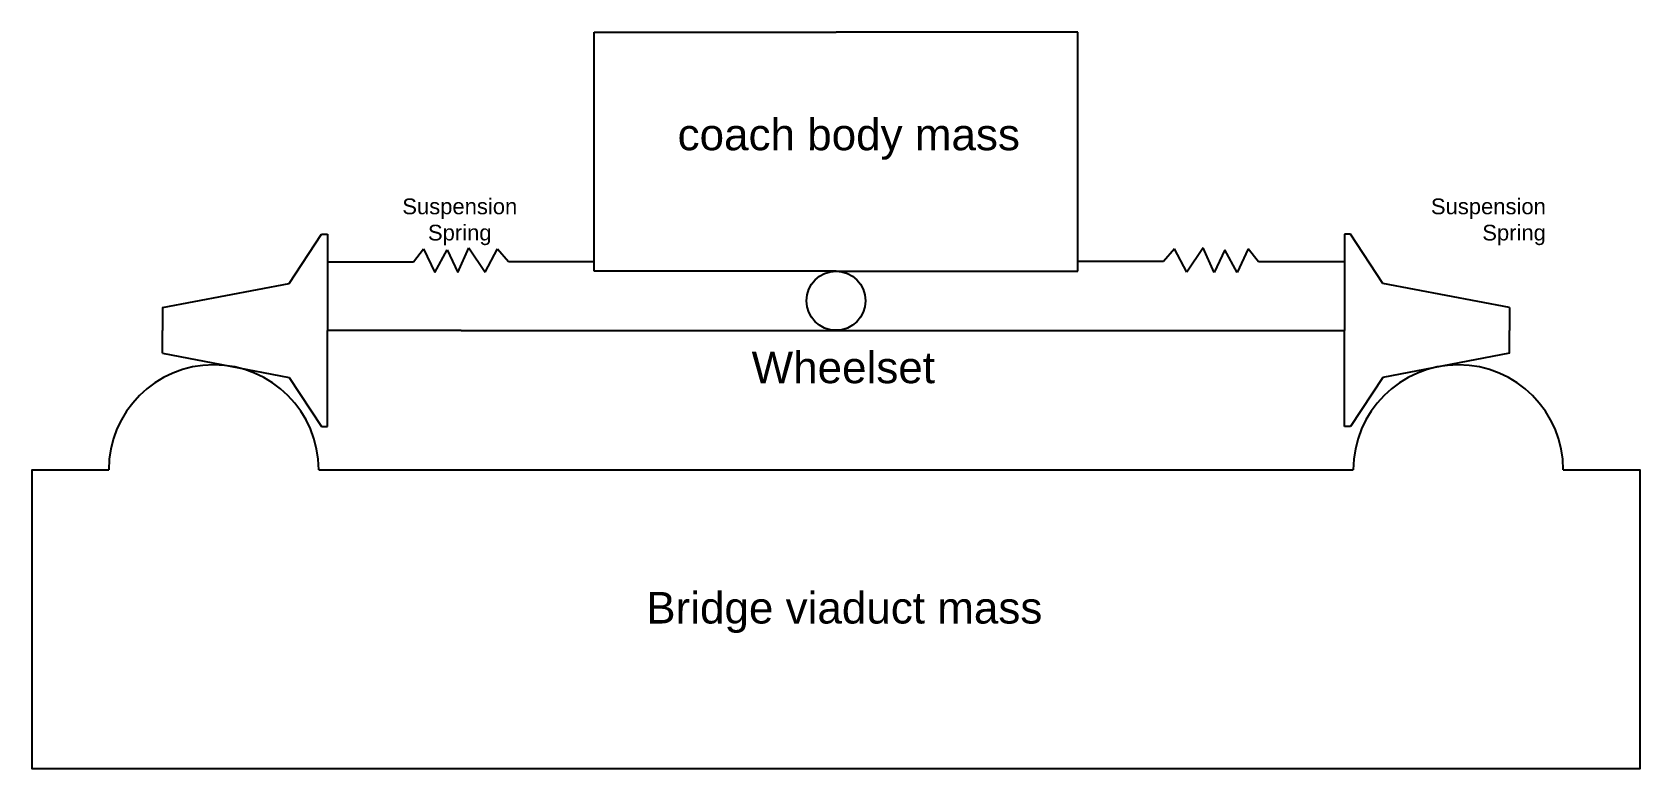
# Model space of a CAD drawing. Header units: inches. Extents: x 5 to 35.6, y 19.3 to 33.4.
import ezdxf

# ---------------------------------------------------------------- set-up
doc = ezdxf.new("R2010")
doc.units = ezdxf.units.IN
doc.header["$MEASUREMENT"] = 0
doc.styles.get("Standard").update_dxf_attribs({"font": 'Arial Regular.ttf'})

msp = doc.modelspace()

# ---------------------------------------------------------------- linework, layer by layer
for p, q in [((15.675, 28.811), (15.675, 33.364)), ((15.675, 33.364), (20.283, 33.364)), ((24.891, 33.364), (20.283, 33.364)), ((24.891, 28.811), (24.891, 33.364)), ((9.863, 28.58), (10.481, 29.516)), ((10.481, 29.516), (10.599, 29.516)), ((10.599, 29.516), (10.599, 28.721)), ((30.084, 29.516), (29.967, 29.516)), ((29.967, 29.516), (29.967, 28.721)), ((30.703, 28.58), (30.084, 29.516)), ((12.235, 28.988), (12.428, 29.239)), ((12.428, 29.239), (12.641, 28.784)), ((12.641, 28.784), (12.874, 29.22)), ((12.874, 29.22), (13.077, 28.784)), ((13.077, 28.784), (13.29, 29.259)), ((13.29, 29.259), (13.6, 28.794)), ((13.6, 28.794), (13.833, 29.239)), ((13.833, 29.239), (14.046, 28.997)), ((26.733, 29.239), (26.52, 28.997)), ((26.966, 28.794), (26.733, 29.239)), ((27.276, 29.259), (26.966, 28.794)), ((27.489, 28.784), (27.276, 29.259)), ((27.692, 29.22), (27.489, 28.784)), ((27.924, 28.784), (27.692, 29.22)), ((28.137, 29.239), (27.924, 28.784)), ((28.331, 28.988), (28.137, 29.239)), ((10.599, 28.988), (12.235, 28.988)), ((14.046, 28.997), (15.675, 28.997)), ((20.283, 28.811), (15.675, 28.811)), ((20.283, 28.811), (24.891, 28.811)), ((26.52, 28.997), (24.891, 28.997)), ((29.967, 28.988), (28.331, 28.988)), ((7.454, 28.117), (9.863, 28.58)), ((10.599, 28.721), (10.599, 27.684)), ((29.967, 28.721), (29.967, 27.684)), ((33.112, 28.117), (30.703, 28.58)), ((7.454, 28.117), (7.454, 27.684)), ((33.112, 28.117), (33.112, 27.684)), ((7.454, 27.251), (7.454, 27.684)), ((13.144, 27.684), (10.599, 27.684)), ((10.599, 26.647), (10.599, 27.684)), ((13.144, 27.684), (27.422, 27.684)), ((27.422, 27.684), (29.967, 27.684)), ((29.967, 26.647), (29.967, 27.684)), ((33.112, 27.251), (33.112, 27.684)), ((7.454, 27.251), (9.863, 26.789)), ((33.112, 27.251), (30.703, 26.789)), ((9.863, 26.789), (10.481, 25.853)), ((10.599, 25.853), (10.599, 26.647)), ((29.967, 25.853), (29.967, 26.647)), ((30.703, 26.789), (30.084, 25.853)), ((10.481, 25.853), (10.599, 25.853)), ((30.084, 25.853), (29.967, 25.853))]:
    msp.add_line(p, q)
for points in [[(34.138, 25.028), (35.596, 25.028), (35.596, 19.333), (4.97, 19.333), (4.97, 25.028), (6.428, 25.028)], [(10.428, 25.028), (30.138, 25.028)]]:
    msp.add_lwpolyline(points)
msp.add_circle((20.283, 28.248), 0.563)
for centre in [(8.428, 25.028), (32.138, 25.028)]:
    msp.add_arc(centre, 2, 0, 180)

# ---------------------------------------------------------------- texts
for s, insert, char_height, attachment_point in [('\\pi3.1183;coach body mass', (14.147, 31.715), 0.6, 1), ('\\pi5.2609;Suspension\\P\\pi5.7499;Spring', (6.76, 30.196), 0.3, 1), ('Suspension\\PSpring', (33.806, 30.196), 0.3, 3), ('\\pi4.5753;Wheelset', (14.1, 27.278), 0.6, 1), ('\\pi2.6149;Bridge viaduct mass', (14.053, 22.701), 0.6, 1)]:
    msp.add_mtext_dynamic_manual_height_columns(s, width=12.66225, gutter_width=1, heights=[0], dxfattribs=dict(insert=insert, char_height=char_height, attachment_point=attachment_point))

doc.saveas('drawing.dxf')
